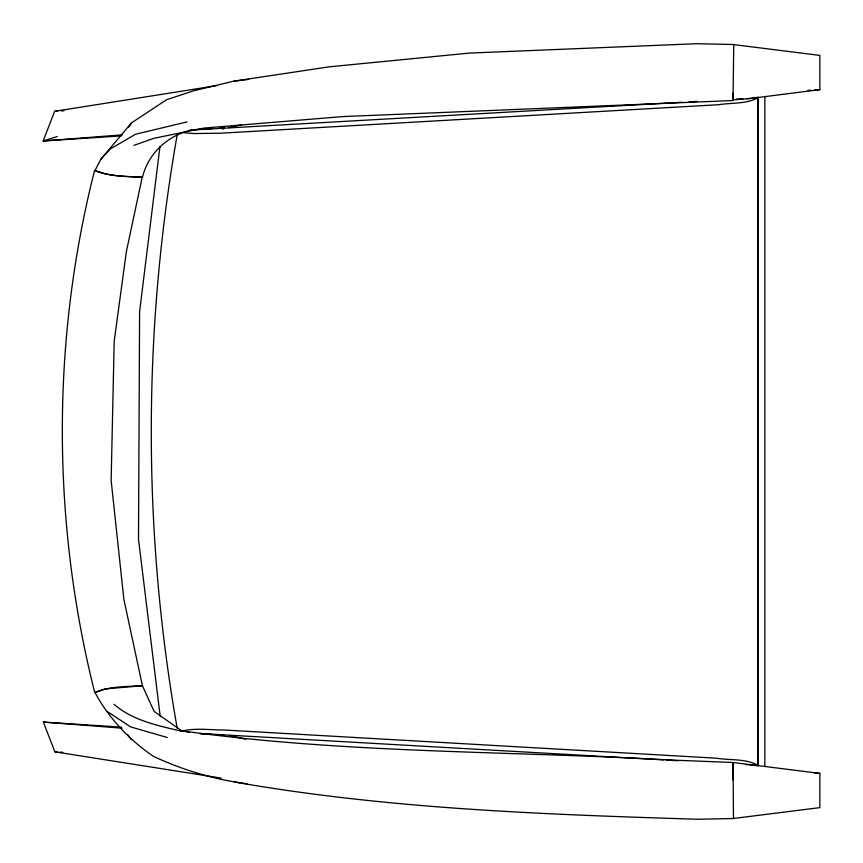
<?xml version="1.0" encoding="UTF-8"?>
<svg xmlns="http://www.w3.org/2000/svg" width="863" height="863" viewBox="0 0 863 863"><rect width="100%" height="100%" fill="white"/><g stroke="black" fill="none" stroke-linecap="round" stroke-linejoin="round"><path stroke-width="1.29" d="M732.816 93.312L732.795 99.914L748.189 98.76L819.85 89.644L819.85 55.405L733.021 44.509M159.957 146.494L139.601 311.737L138.501 539.224L160.216 716.549M177.206 134.779C142.675 330.626 142.622 532.46 177.195 728.307M223.053 129.396L223.625 127.055M217.39 85.523L54.628 111.316L43.15 140.982L121.208 135.912M133.948 145.351L153.959 138.296L203.905 128.08L342.633 116.591L733.032 100.54L733.733 44.498L696.614 43.711L469.45 53.085L329.04 66.85L233.83 81.176L193.7 90.755L166.656 99.687L131.543 122.837L100.885 159.159L95.006 170.486C109.946 176.742 126.591 176.214 142.492 177.314C148.166 153.183 168.296 134.908 192.32 129.903M128.555 127.239L131.543 122.837M100.885 159.159L110.335 148.911L135.545 134.24L186.98 121.92M745.729 764.575L757.843 765.265L757.692 97.961C745.923 104.186 731.274 102.665 718.35 104.725L219.914 133.247L193.172 133.538L183.592 132.643M180.291 731.436C194.326 727.595 209.375 730.012 223.797 729.979L716.463 758.199C730.022 760.476 745.632 758.361 757.843 765.265M57.26 136.537L43.15 140.982L122.438 134.844M241.564 124.855L228.468 127.681M233.83 81.176L248.652 79.396M733.021 818.523L819.85 807.628L819.85 773.388L733.021 762.493L669.699 759.979C505.491 750.821 340.141 753.507 177.001 730.163C154.833 724.92 131.651 719.623 114.002 704.284M219.083 128.404L224.445 127.994M54.628 111.316L57.282 111.154M61.251 110.917L63.905 110.766M807.995 90.324L810.627 90.173M814.586 89.946L819.85 89.644M754.305 97.595L758.34 97.357L758.34 765.675L752.968 765.362M194.164 129.666L212.309 128.619M189.979 130.119L682.353 102.233M689.084 101.845L697.153 101.392M736.171 99.18L742.892 98.803M746.927 98.576L757.692 97.961M221.176 778.102L54.876 751.824L43.366 722.094L121.284 727.121M200.723 733.55L663.647 759.904M666.333 760.055L678.447 760.745M200.248 733.723L204.272 733.949M206.947 734.1L212.309 734.413M814.586 773.086L819.85 773.388M54.876 751.824L57.508 751.975M60.14 752.126L62.772 752.277M219.396 734.629L223.431 734.942M43.366 722.094L122.028 728.167M189.202 732.342L181.478 730.637L154.132 711.425L142.417 685.74L123.873 599.386L111.144 480.454L114.196 341.317L126.365 251.64L142.201 177.249C126.235 176.386 109.558 176.678 94.585 170.399C51.327 340.907 51.802 522.115 94.736 692.633L95.006 692.547C108.738 718.178 129.644 740.335 153.776 756.527C183.312 770.174 214.585 779.699 246.904 783.733M234.445 782.007C387.422 808.858 542.956 814.392 697.854 819.267L733.474 818.523L733.054 762.482L733.021 779.839M230.151 735.449L245.696 739.311M167.293 737.509L130.691 726.916L107.357 711.619M127.541 734.391L131.219 739.72M764.855 96.548L764.855 766.484M142.46 685.718L104.984 688.954L95.006 692.547C109.86 686.042 126.537 686.732 142.46 685.718"/></g></svg>
